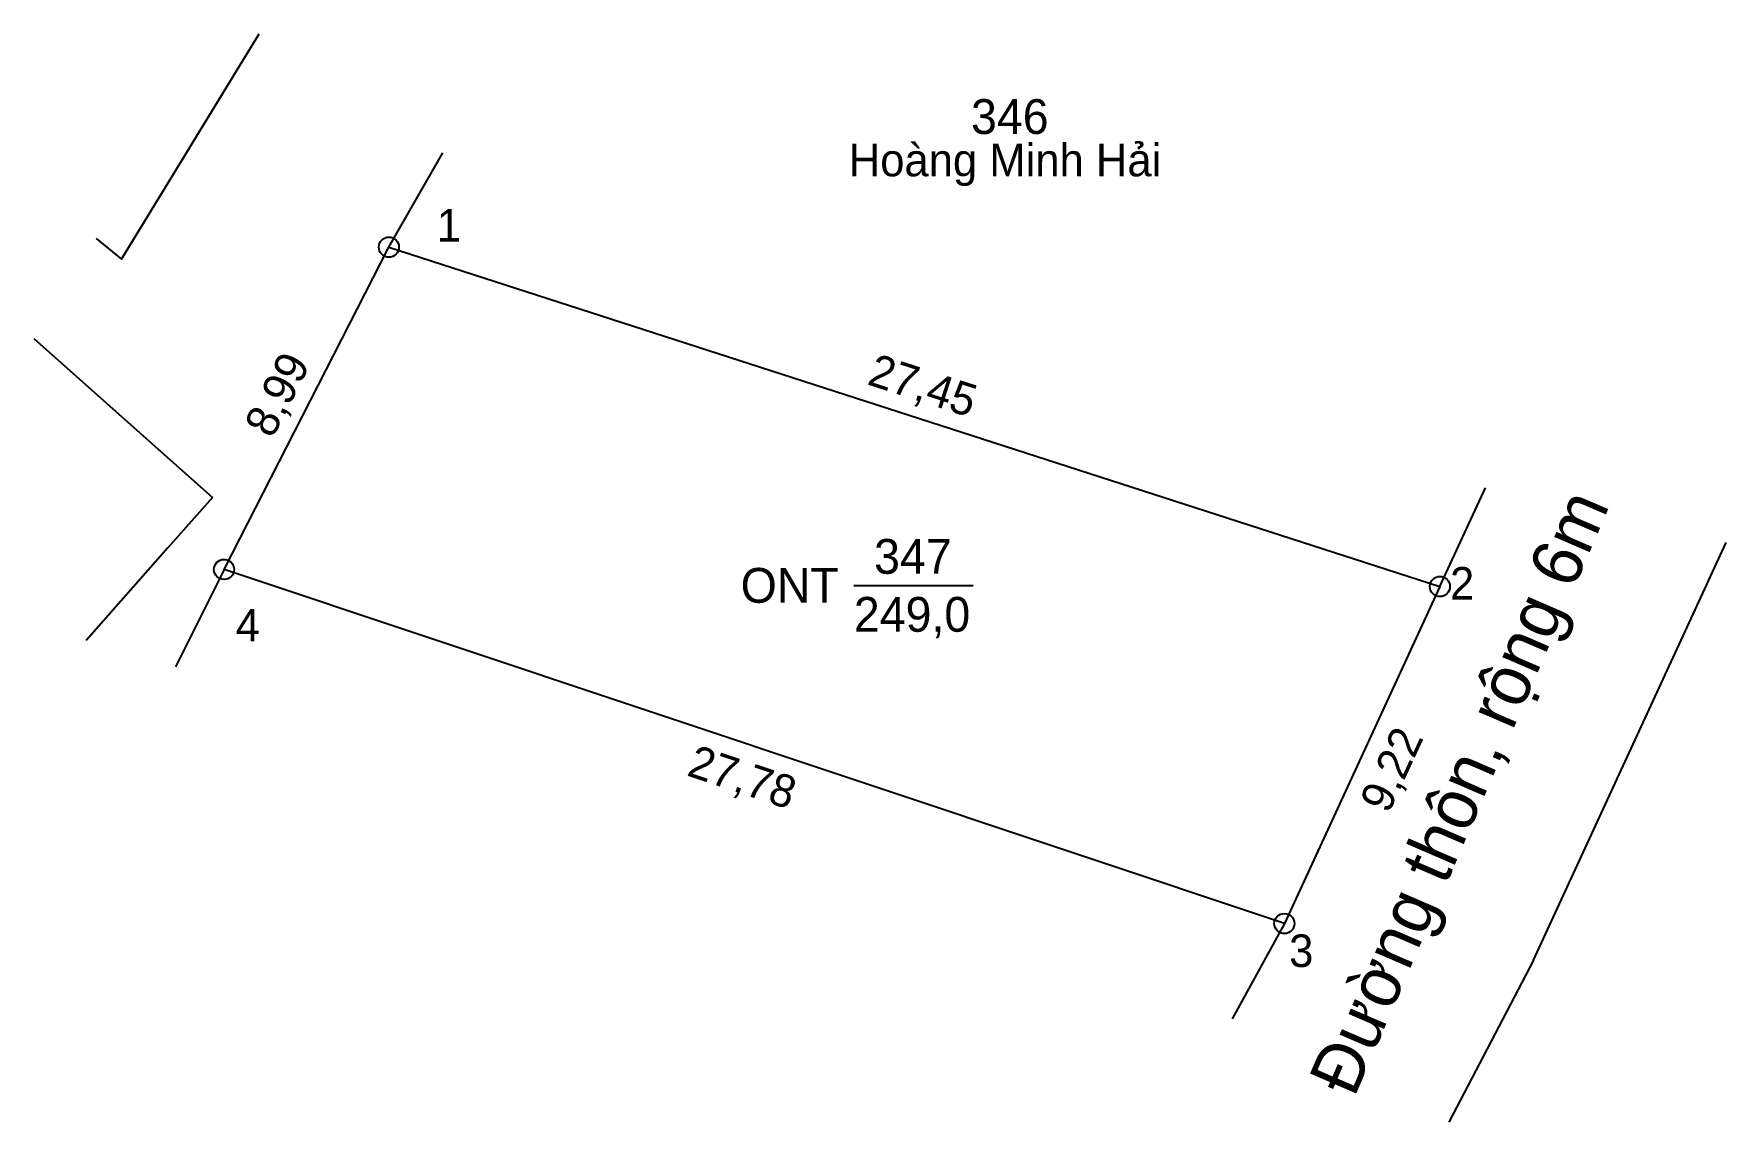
# Model space of a CAD drawing. Extents: x 540560.8 to 540602.9, y 1835261.9 to 1835289.
import ezdxf

# ---------------------------------------------------------------- set-up
doc = ezdxf.new("R2010")
doc.units = 0
for name, color, linetype in [('CanhThua', 7, 'Continuous'), ('ChieuDaiCanhThua', 7, 'Continuous'), ('Level 1', 7, 'Continuous'), ('Level 10', 7, 'Continuous'), ('Level 23', 7, 'Continuous'), ('MocDinhThua', 7, 'Continuous'), ('NhanDiaChinhThua', 7, 'Continuous'), ('NhanTuCan', 7, 'Continuous'), ('RauThua', 7, 'Continuous'), ('SoHieuDinhThua', 7, 'Continuous'), ('TenChuLanCan', 7, 'Continuous')]:
    doc.layers.add(name, color=color, linetype=linetype)

msp = doc.modelspace()

# ---------------------------------------------------------------- linework, layer by layer
at = {"layer": 'CanhThua'}
for p, q in [((540565.527, 1835275.676), (540569.625, 1835283.683)), ((540569.625, 1835283.683), (540595.746, 1835275.252)), ((540591.88, 1835266.878), (540565.527, 1835275.676)), ((540595.746, 1835275.252), (540591.88, 1835266.878))]:
    msp.add_line(p, q, dxfattribs=at)
at = {"layer": 'Level 10'}
for p, q in [((540560.8, 1835281.41), (540565.24, 1835277.46)), ((540565.24, 1835277.46), (540564.13, 1835276.21)), ((540564.13, 1835276.21), (540562.097, 1835273.906))]:
    msp.add_line(p, q, dxfattribs=at)
msp.add_lwpolyline([(540562.346, 1835283.9), (540562.977, 1835283.383), (540566.402, 1835288.983)], dxfattribs=at)
at = {"layer": 'Level 23'}
for p, q in [((540601.987, 1835274.457), (540602.86, 1835276.347)), ((540598.068, 1835265.967), (540601.987, 1835274.457))]:
    msp.add_line(p, q, dxfattribs=at)
msp.add_lwpolyline([(540598.068, 1835265.967), (540595.964, 1835261.943)], dxfattribs=at)
at = {"layer": 'MocDinhThua'}
for centre in [(540569.625, 1835283.683), (540565.527, 1835275.676), (540595.746, 1835275.252), (540591.88, 1835266.878)]:
    msp.add_circle(centre, 0.25, dxfattribs=at)
at = {"layer": 'NhanDiaChinhThua'}
msp.add_line((540581.18, 1835275.28), (540584.144, 1835275.28), dxfattribs=at)
at = {"layer": 'RauThua'}
for p, q in [((540569.625, 1835283.683), (540570.964, 1835286.028)), ((540595.746, 1835275.252), (540596.878, 1835277.704)), ((540565.527, 1835275.676), (540564.324, 1835273.258)), ((540591.88, 1835266.878), (540590.584, 1835264.509))]:
    msp.add_line(p, q, dxfattribs=at)

# ---------------------------------------------------------------- texts
at = {"layer": 'ChieuDaiCanhThua'}
for s, rotation, p in [('8,99', 62.8965, (540566.725, 1835278.906)), ('27,45', 342.1116, (540581.484, 1835280.281)), ('9,22', 65.2188, (540594.467, 1835269.583)), ('27,78', 341.5383, (540577, 1835270.565))]:
    msp.add_text(s, height=0.8102, rotation=rotation, dxfattribs=at).set_placement(p)
at = {"layer": 'Level 1'}
msp.add_text('Đường thôn, rộng 6m', height=1.25, rotation=66.6631, dxfattribs=at).set_placement((540593.612, 1835262.53))
at = {"layer": 'NhanDiaChinhThua'}
for s, p in [('347', (540581.683, 1835275.568)), ('ONT', (540578.367, 1835274.848)), ('249,0', (540581.181, 1835274.128))]:
    msp.add_text(s, height=0.8642, dxfattribs=at).set_placement(p)
at = {"layer": 'NhanTuCan'}
msp.add_text('346', height=0.8642, dxfattribs=at).set_placement((540584.092, 1835286.496))
at = {"layer": 'SoHieuDinhThua'}
for s, p in [('1', (540570.813, 1835283.82)), ('2', (540595.997, 1835274.926)), ('4', (540565.815, 1835273.886)), ('3', (540591.999, 1835265.798))]:
    msp.add_text(s, height=0.81, dxfattribs=at).set_placement(p)
at = {"layer": 'TenChuLanCan'}
msp.add_text('Hoàng Minh Hải', height=0.81016, dxfattribs=at).set_placement((540581.053, 1835285.443))

doc.saveas('drawing.dxf')
